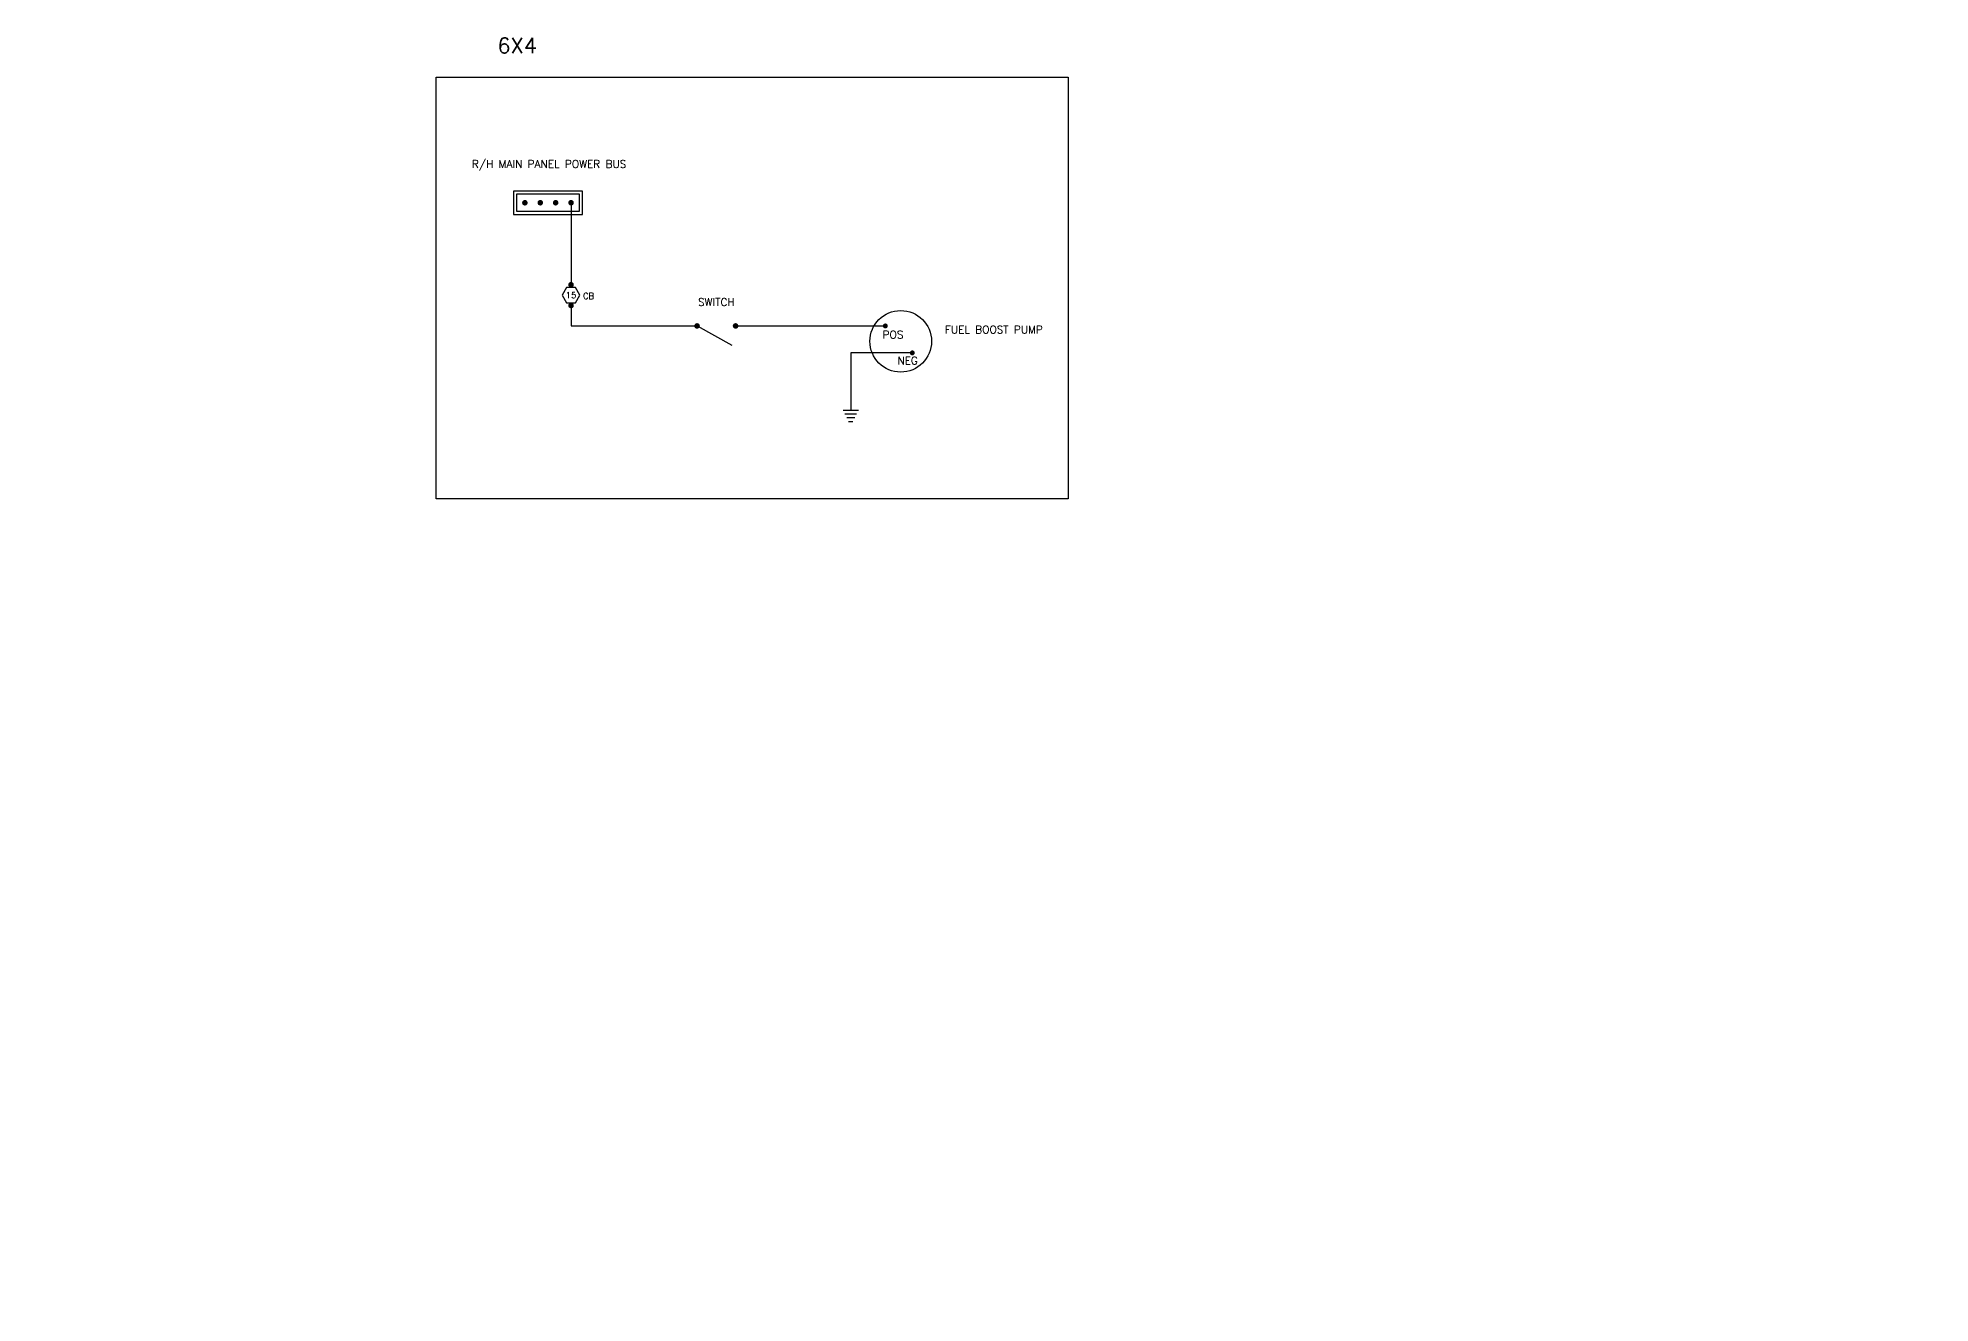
# Model space of a CAD drawing. Extents: x 0 to 63.4, y -2.9 to 20.5.
# Drawn here: x 32.63 to 63.37, y -2.88 to 17.66 of the extents above; entities that cross this region are included whole.
import ezdxf
from ezdxf.enums import TextEntityAlignment as Align

# ---------------------------------------------------------------- set-up
doc = ezdxf.new("R2010")
doc.units = 0
doc.header["$LTSCALE"] = 0.3
doc.header["$MEASUREMENT"] = 0
for name, color, linetype in [('1', 1, 'CONTINUOUS'), ('60331', 1, 'CONTINUOUS'), ('NOTES', 2, 'CONTINUOUS'), ('W', 11, 'CONTINUOUS')]:
    doc.layers.add(name, color=color, linetype=linetype)
doc.styles.add('100', font='ROMANS', dxfattribs={"height": 0.1})
doc.styles.add('130', font='ROMANS', dxfattribs={"height": 0.125})
doc.styles.add('250', font='ROMANS', dxfattribs={"height": 0.25})

# ---------------------------------------------------------------- blocks, each defined once
blk = doc.blocks.new('GR')
at = {"layer": '60331'}
for p, q in [((-0.125, 0), (0.125, 0)), ((-0.095, 0.06), (0.095, 0.06)), ((-0.065, 0.12), (0.065, 0.12)), ((-0.035, 0.18), (0.035, 0.18))]:
    blk.add_line(p, q, dxfattribs=at)

msp = doc.modelspace()

# ---------------------------------------------------------------- linework, layer by layer
at = {"layer": '1'}
msp.add_line((43.341, 12.986), (43.903, 12.673), dxfattribs=at)
msp.add_lwpolyline([(40.356, 15.173), (40.356, 14.798), (41.481, 14.798), (41.481, 15.173), (40.356, 15.173)], dxfattribs=at)
for points in [[(40.406, 15.123), (40.406, 14.848), (41.431, 14.848), (41.431, 15.123)], [(41.221, 13.611), (41.149, 13.486), (41.221, 13.361), (41.365, 13.361), (41.438, 13.486), (41.365, 13.611)]]:
    msp.add_lwpolyline(points, close=True, dxfattribs=at)
at = {"layer": '1', "const_width": 0.045}
for points in [[(40.521, 14.986, 1), (40.566, 14.986, 1)], [(40.771, 14.986, 1), (40.816, 14.986, 1)], [(41.021, 14.986, 1), (41.066, 14.986, 1)], [(41.271, 14.986, 1), (41.316, 14.986, 1)], [(41.271, 13.654, -1), (41.316, 13.654, -1)], [(41.271, 13.317, 1), (41.316, 13.317, 1)], [(43.318, 12.986, 1), (43.363, 12.986, 1)], [(43.943, 12.986, 1), (43.988, 12.986, 1)]]:
    msp.add_lwpolyline(points, format="xyb", close=True, dxfattribs=at)
at = {"layer": '1'}
msp.add_circle((46.648, 12.736), 0.5, dxfattribs=at)
at = {"layer": 'NOTES'}
for p, q in [((39.102, 17.023), (49.368, 17.023)), ((39.102, 10.179), (39.102, 17.023)), ((49.368, 17.023), (49.368, 10.179)), ((49.368, 10.179), (39.102, 10.179))]:
    msp.add_line(p, q, dxfattribs=at)
at = {"layer": 'NOTES', "const_width": 0.04}
for points in [[(46.378, 12.986, 1), (46.418, 12.986, 1)], [(46.816, 12.548, 1), (46.856, 12.548, 1)]]:
    msp.add_lwpolyline(points, format="xyb", close=True, dxfattribs=at)
at = {"layer": 'W'}
for p, q in [((41.293, 14.986), (41.293, 13.673)), ((41.293, 13.298), (41.293, 12.986)), ((41.293, 12.986), (43.341, 12.986)), ((43.966, 12.986), (46.398, 12.986))]:
    msp.add_line(p, q, dxfattribs=at)
msp.add_lwpolyline([(46.836, 12.548), (45.836, 12.548), (45.836, 11.611)], dxfattribs=at)

# ---------------------------------------------------------------- block references
at = {"layer": 'W', "rotation": 180}
msp.add_blockref('GR', (45.836, 11.611), dxfattribs=at)

# ---------------------------------------------------------------- texts
at = {"layer": 'NOTES', "color": 11, "style": '250'}
msp.add_text('6X4', height=0.25, dxfattribs=at).set_placement((40.419, 17.539), align=Align.MIDDLE)
at = {"layer": 'NOTES'}
for s, height, style, p in [('15', 0.1, '100', (41.293, 13.486)), ('POS', 0.125, '130', (46.523, 12.844)), ('NEG', 0.125, '130', (46.761, 12.423))]:
    msp.add_text(s, height=height, dxfattribs=dict(at, style=style)).set_placement(p, align=Align.MIDDLE)
at = {"layer": 'NOTES', "style": '100'}
msp.add_text('CB', height=0.1, dxfattribs=at).set_placement((41.668, 13.423), align=Align.RIGHT)
at = {"layer": 'NOTES', "style": '130'}
for s, p in [('SWITCH', (43.653, 13.31)), ('FUEL BOOST PUMP', (48.161, 12.865))]:
    msp.add_text(s, height=0.125, dxfattribs=at).set_placement(p, align=Align.CENTER)
at = {"layer": 'NOTES', "insert": (40.937, 15.678), "char_height": 0.125, "width": 3.45867, "attachment_point": 2, "style": '130'}
msp.add_mtext('R/H MAIN PANEL POWER BUS', dxfattribs=at)

doc.saveas('drawing.dxf')
